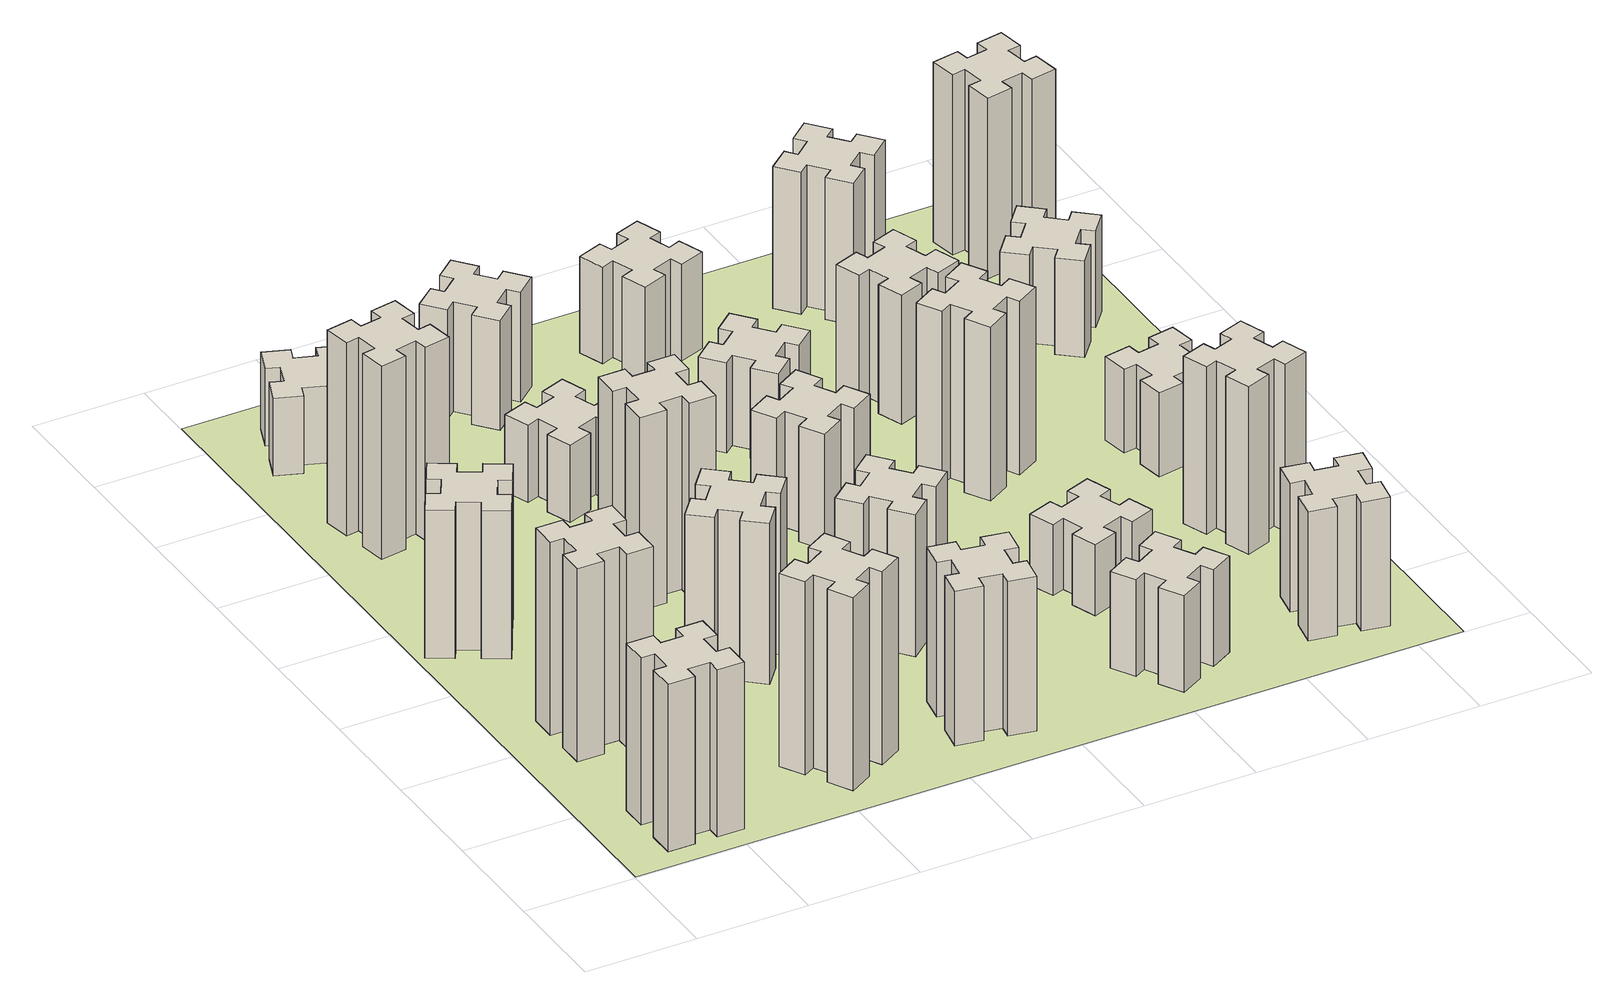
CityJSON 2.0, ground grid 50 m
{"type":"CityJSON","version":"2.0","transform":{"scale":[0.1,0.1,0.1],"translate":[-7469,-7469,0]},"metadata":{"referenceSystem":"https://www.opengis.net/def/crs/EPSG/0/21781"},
"CityObjects":{
"building1":{"type":"Building","attributes":{"class":"1000","function":"1000","usage":"1000","yearOfConstruction":2016,"roofType":"1000","measuredHeight":78,"storeysAboveGround":30,"storeysBelowGround":0},"geometry":[{"type":"Solid","lod":"1","boundaries":[[[[0,1,2,3,4,5,6,7,8,9,10,11,12,13,14,15,16,17,18,19]],[[17,16,20,21]],[[16,15,22,20]],[[15,14,23,22]],[[14,13,24,23]],[[13,12,25,24]],[[12,11,26,25]],[[11,10,27,26]],[[10,9,28,27]],[[9,8,29,28]],[[8,7,30,29]],[[7,6,31,30]],[[6,5,32,31]],[[5,4,33,32]],[[4,3,34,33]],[[3,2,35,34]],[[2,1,36,35]],[[1,0,37,36]],[[0,19,38,37]],[[19,18,39,38]],[[18,17,21,39]],[[24,25,26,27,28,29,30,31,32,33,34,35,36,37,38,39,21,20,22,23]]]]}]},
"building2":{"type":"Building","attributes":{"class":"1000","function":"1000","usage":"1000","yearOfConstruction":2016,"roofType":"1000","measuredHeight":90,"storeysAboveGround":30,"storeysBelowGround":0},"geometry":[{"type":"Solid","lod":"1","boundaries":[[[[40,41,42,43,44,45,46,47,48,49,50,51,52,53,54,55,56,57,58,59]],[[57,56,60,61]],[[56,55,62,60]],[[55,54,63,62]],[[54,53,64,63]],[[53,52,65,64]],[[52,51,66,65]],[[51,50,67,66]],[[50,49,68,67]],[[49,48,69,68]],[[48,47,70,69]],[[47,46,71,70]],[[46,45,72,71]],[[45,44,73,72]],[[44,43,74,73]],[[43,42,75,74]],[[42,41,76,75]],[[41,40,77,76]],[[40,59,78,77]],[[59,58,79,78]],[[58,57,61,79]],[[64,65,66,67,68,69,70,71,72,73,74,75,76,77,78,79,61,60,62,63]]]]}]},
"building3":{"type":"Building","attributes":{"class":"1000","function":"1000","usage":"1000","yearOfConstruction":2016,"roofType":"1000","measuredHeight":69,"storeysAboveGround":30,"storeysBelowGround":0},"geometry":[{"type":"Solid","lod":"1","boundaries":[[[[80,81,82,83,84,85,86,87,88,89,90,91,92,93,94,95,96,97,98,99]],[[97,96,100,101]],[[96,95,102,100]],[[95,94,103,102]],[[94,93,104,103]],[[93,92,105,104]],[[92,91,106,105]],[[91,90,107,106]],[[90,89,108,107]],[[89,88,109,108]],[[88,87,110,109]],[[87,86,111,110]],[[86,85,112,111]],[[85,84,113,112]],[[84,83,114,113]],[[83,82,115,114]],[[82,81,116,115]],[[81,80,117,116]],[[80,99,118,117]],[[99,98,119,118]],[[98,97,101,119]],[[104,105,106,107,108,109,110,111,112,113,114,115,116,117,118,119,101,100,102,103]]]]}]},
"building4":{"type":"Building","attributes":{"class":"1000","function":"1000","usage":"1000","yearOfConstruction":2016,"roofType":"1000","measuredHeight":90,"storeysAboveGround":30,"storeysBelowGround":0},"geometry":[{"type":"Solid","lod":"1","boundaries":[[[[120,121,122,123,124,125,126,127,128,129,130,131,132,133,134,135,136,137,138,139]],[[137,136,140,141]],[[136,135,142,140]],[[135,134,143,142]],[[134,133,144,143]],[[133,132,145,144]],[[132,131,146,145]],[[131,130,147,146]],[[130,129,148,147]],[[129,128,149,148]],[[128,127,150,149]],[[127,126,151,150]],[[126,125,152,151]],[[125,124,153,152]],[[124,123,154,153]],[[123,122,155,154]],[[122,121,156,155]],[[121,120,157,156]],[[120,139,158,157]],[[139,138,159,158]],[[138,137,141,159]],[[144,145,146,147,148,149,150,151,152,153,154,155,156,157,158,159,141,140,142,143]]]]}]},
"building5":{"type":"Building","attributes":{"class":"1000","function":"1000","usage":"1000","yearOfConstruction":2016,"roofType":"1000","measuredHeight":90,"storeysAboveGround":30,"storeysBelowGround":0},"geometry":[{"type":"Solid","lod":"1","boundaries":[[[[160,161,162,163,164,165,166,167,168,169,170,171,172,173,174,175,176,177,178,179]],[[177,176,180,181]],[[176,175,182,180]],[[175,174,183,182]],[[174,173,184,183]],[[173,172,185,184]],[[172,171,186,185]],[[171,170,187,186]],[[170,169,188,187]],[[169,168,189,188]],[[168,167,190,189]],[[167,166,191,190]],[[166,165,192,191]],[[165,164,193,192]],[[164,163,194,193]],[[163,162,195,194]],[[162,161,196,195]],[[161,160,197,196]],[[160,179,198,197]],[[179,178,199,198]],[[178,177,181,199]],[[184,185,186,187,188,189,190,191,192,193,194,195,196,197,198,199,181,180,182,183]]]]}]},
"building6":{"type":"Building","attributes":{"class":"1000","function":"1000","usage":"1000","yearOfConstruction":2016,"roofType":"1000","measuredHeight":36,"storeysAboveGround":30,"storeysBelowGround":0},"geometry":[{"type":"Solid","lod":"1","boundaries":[[[[200,201,202,203,204,205,206,207,208,209,210,211,212,213,214,215,216,217,218,219]],[[217,216,220,221]],[[216,215,222,220]],[[215,214,223,222]],[[214,213,224,223]],[[213,212,225,224]],[[212,211,226,225]],[[211,210,227,226]],[[210,209,228,227]],[[209,208,229,228]],[[208,207,230,229]],[[207,206,231,230]],[[206,205,232,231]],[[205,204,233,232]],[[204,203,234,233]],[[203,202,235,234]],[[202,201,236,235]],[[201,200,237,236]],[[200,219,238,237]],[[219,218,239,238]],[[218,217,221,239]],[[224,225,226,227,228,229,230,231,232,233,234,235,236,237,238,239,221,220,222,223]]]]}]},
"building7":{"type":"Building","attributes":{"class":"1000","function":"1000","usage":"1000","yearOfConstruction":2016,"roofType":"1000","measuredHeight":75,"storeysAboveGround":30,"storeysBelowGround":0},"geometry":[{"type":"Solid","lod":"1","boundaries":[[[[240,241,242,243,244,245,246,247,248,249,250,251,252,253,254,255,256,257,258,259]],[[257,256,260,261]],[[256,255,262,260]],[[255,254,263,262]],[[254,253,264,263]],[[253,252,265,264]],[[252,251,266,265]],[[251,250,267,266]],[[250,249,268,267]],[[249,248,269,268]],[[248,247,270,269]],[[247,246,271,270]],[[246,245,272,271]],[[245,244,273,272]],[[244,243,274,273]],[[243,242,275,274]],[[242,241,276,275]],[[241,240,277,276]],[[240,259,278,277]],[[259,258,279,278]],[[258,257,261,279]],[[264,265,266,267,268,269,270,271,272,273,274,275,276,277,278,279,261,260,262,263]]]]}]},
"building8":{"type":"Building","attributes":{"class":"1000","function":"1000","usage":"1000","yearOfConstruction":2016,"roofType":"1000","measuredHeight":90,"storeysAboveGround":30,"storeysBelowGround":0},"geometry":[{"type":"Solid","lod":"1","boundaries":[[[[280,281,282,283,284,285,286,287,288,289,290,291,292,293,294,295,296,297,298,299]],[[297,296,300,301]],[[296,295,302,300]],[[295,294,303,302]],[[294,293,304,303]],[[293,292,305,304]],[[292,291,306,305]],[[291,290,307,306]],[[290,289,308,307]],[[289,288,309,308]],[[288,287,310,309]],[[287,286,311,310]],[[286,285,312,311]],[[285,284,313,312]],[[284,283,314,313]],[[283,282,315,314]],[[282,281,316,315]],[[281,280,317,316]],[[280,299,318,317]],[[299,298,319,318]],[[298,297,301,319]],[[304,305,306,307,308,309,310,311,312,313,314,315,316,317,318,319,301,300,302,303]]]]}]},
"building9":{"type":"Building","attributes":{"class":"1000","function":"1000","usage":"1000","yearOfConstruction":2016,"roofType":"1000","measuredHeight":72,"storeysAboveGround":30,"storeysBelowGround":0},"geometry":[{"type":"Solid","lod":"1","boundaries":[[[[320,321,322,323,324,325,326,327,328,329,330,331,332,333,334,335,336,337,338,339]],[[337,336,340,341]],[[336,335,342,340]],[[335,334,343,342]],[[334,333,344,343]],[[333,332,345,344]],[[332,331,346,345]],[[331,330,347,346]],[[330,329,348,347]],[[329,328,349,348]],[[328,327,350,349]],[[327,326,351,350]],[[326,325,352,351]],[[325,324,353,352]],[[324,323,354,353]],[[323,322,355,354]],[[322,321,356,355]],[[321,320,357,356]],[[320,339,358,357]],[[339,338,359,358]],[[338,337,341,359]],[[344,345,346,347,348,349,350,351,352,353,354,355,356,357,358,359,341,340,342,343]]]]}]},
"building10":{"type":"Building","attributes":{"class":"1000","function":"1000","usage":"1000","yearOfConstruction":2016,"roofType":"1000","measuredHeight":36,"storeysAboveGround":30,"storeysBelowGround":0},"geometry":[{"type":"Solid","lod":"1","boundaries":[[[[360,361,362,363,364,365,366,367,368,369,370,371,372,373,374,375,376,377,378,379]],[[377,376,380,381]],[[376,375,382,380]],[[375,374,383,382]],[[374,373,384,383]],[[373,372,385,384]],[[372,371,386,385]],[[371,370,387,386]],[[370,369,388,387]],[[369,368,389,388]],[[368,367,390,389]],[[367,366,391,390]],[[366,365,392,391]],[[365,364,393,392]],[[364,363,394,393]],[[363,362,395,394]],[[362,361,396,395]],[[361,360,397,396]],[[360,379,398,397]],[[379,378,399,398]],[[378,377,381,399]],[[384,385,386,387,388,389,390,391,392,393,394,395,396,397,398,399,381,380,382,383]]]]}]},
"building11":{"type":"Building","attributes":{"class":"1000","function":"1000","usage":"1000","yearOfConstruction":2016,"roofType":"1000","measuredHeight":66,"storeysAboveGround":30,"storeysBelowGround":0},"geometry":[{"type":"Solid","lod":"1","boundaries":[[[[400,401,402,403,404,405,406,407,408,409,410,411,412,413,414,415,416,417,418,419]],[[417,416,420,421]],[[416,415,422,420]],[[415,414,423,422]],[[414,413,424,423]],[[413,412,425,424]],[[412,411,426,425]],[[411,410,427,426]],[[410,409,428,427]],[[409,408,429,428]],[[408,407,430,429]],[[407,406,431,430]],[[406,405,432,431]],[[405,404,433,432]],[[404,403,434,433]],[[403,402,435,434]],[[402,401,436,435]],[[401,400,437,436]],[[400,419,438,437]],[[419,418,439,438]],[[418,417,421,439]],[[424,425,426,427,428,429,430,431,432,433,434,435,436,437,438,439,421,420,422,423]]]]}]},
"building12":{"type":"Building","attributes":{"class":"1000","function":"1000","usage":"1000","yearOfConstruction":2016,"roofType":"1000","measuredHeight":51,"storeysAboveGround":30,"storeysBelowGround":0},"geometry":[{"type":"Solid","lod":"1","boundaries":[[[[440,441,442,443,444,445,446,447,448,449,450,451,452,453,454,455,456,457,458,459]],[[457,456,460,461]],[[456,455,462,460]],[[455,454,463,462]],[[454,453,464,463]],[[453,452,465,464]],[[452,451,466,465]],[[451,450,467,466]],[[450,449,468,467]],[[449,448,469,468]],[[448,447,470,469]],[[447,446,471,470]],[[446,445,472,471]],[[445,444,473,472]],[[444,443,474,473]],[[443,442,475,474]],[[442,441,476,475]],[[441,440,477,476]],[[440,459,478,477]],[[459,458,479,478]],[[458,457,461,479]],[[464,465,466,467,468,469,470,471,472,473,474,475,476,477,478,479,461,460,462,463]]]]}]},
"building13":{"type":"Building","attributes":{"class":"1000","function":"1000","usage":"1000","yearOfConstruction":2016,"roofType":"1000","measuredHeight":54,"storeysAboveGround":30,"storeysBelowGround":0},"geometry":[{"type":"Solid","lod":"1","boundaries":[[[[480,481,482,483,484,485,486,487,488,489,490,491,492,493,494,495,496,497,498,499]],[[497,496,500,501]],[[496,495,502,500]],[[495,494,503,502]],[[494,493,504,503]],[[493,492,505,504]],[[492,491,506,505]],[[491,490,507,506]],[[490,489,508,507]],[[489,488,509,508]],[[488,487,510,509]],[[487,486,511,510]],[[486,485,512,511]],[[485,484,513,512]],[[484,483,514,513]],[[483,482,515,514]],[[482,481,516,515]],[[481,480,517,516]],[[480,499,518,517]],[[499,498,519,518]],[[498,497,501,519]],[[504,505,506,507,508,509,510,511,512,513,514,515,516,517,518,519,501,500,502,503]]]]}]},
"building14":{"type":"Building","attributes":{"class":"1000","function":"1000","usage":"1000","yearOfConstruction":2016,"roofType":"1000","measuredHeight":45,"storeysAboveGround":30,"storeysBelowGround":0},"geometry":[{"type":"Solid","lod":"1","boundaries":[[[[520,521,522,523,524,525,526,527,528,529,530,531,532,533,534,535,536,537,538,539]],[[537,536,540,541]],[[536,535,542,540]],[[535,534,543,542]],[[534,533,544,543]],[[533,532,545,544]],[[532,531,546,545]],[[531,530,547,546]],[[530,529,548,547]],[[529,528,549,548]],[[528,527,550,549]],[[527,526,551,550]],[[526,525,552,551]],[[525,524,553,552]],[[524,523,554,553]],[[523,522,555,554]],[[522,521,556,555]],[[521,520,557,556]],[[520,539,558,557]],[[539,538,559,558]],[[538,537,541,559]],[[544,545,546,547,548,549,550,551,552,553,554,555,556,557,558,559,541,540,542,543]]]]}]},
"building15":{"type":"Building","attributes":{"class":"1000","function":"1000","usage":"1000","yearOfConstruction":2016,"roofType":"1000","measuredHeight":42,"storeysAboveGround":30,"storeysBelowGround":0},"geometry":[{"type":"Solid","lod":"1","boundaries":[[[[560,561,562,563,564,565,566,567,568,569,570,571,572,573,574,575,576,577,578,579]],[[577,576,580,581]],[[576,575,582,580]],[[575,574,583,582]],[[574,573,584,583]],[[573,572,585,584]],[[572,571,586,585]],[[571,570,587,586]],[[570,569,588,587]],[[569,568,589,588]],[[568,567,590,589]],[[567,566,591,590]],[[566,565,592,591]],[[565,564,593,592]],[[564,563,594,593]],[[563,562,595,594]],[[562,561,596,595]],[[561,560,597,596]],[[560,579,598,597]],[[579,578,599,598]],[[578,577,581,599]],[[584,585,586,587,588,589,590,591,592,593,594,595,596,597,598,599,581,580,582,583]]]]}]},
"building16":{"type":"Building","attributes":{"class":"1000","function":"1000","usage":"1000","yearOfConstruction":2016,"roofType":"1000","measuredHeight":45,"storeysAboveGround":30,"storeysBelowGround":0},"geometry":[{"type":"Solid","lod":"1","boundaries":[[[[600,601,602,603,604,605,606,607,608,609,610,611,612,613,614,615,616,617,618,619]],[[617,616,620,621]],[[616,615,622,620]],[[615,614,623,622]],[[614,613,624,623]],[[613,612,625,624]],[[612,611,626,625]],[[611,610,627,626]],[[610,609,628,627]],[[609,608,629,628]],[[608,607,630,629]],[[607,606,631,630]],[[606,605,632,631]],[[605,604,633,632]],[[604,603,634,633]],[[603,602,635,634]],[[602,601,636,635]],[[601,600,637,636]],[[600,619,638,637]],[[619,618,639,638]],[[618,617,621,639]],[[624,625,626,627,628,629,630,631,632,633,634,635,636,637,638,639,621,620,622,623]]]]}]},
"building17":{"type":"Building","attributes":{"class":"1000","function":"1000","usage":"1000","yearOfConstruction":2016,"roofType":"1000","measuredHeight":33,"storeysAboveGround":30,"storeysBelowGround":0},"geometry":[{"type":"Solid","lod":"1","boundaries":[[[[640,641,642,643,644,645,646,647,648,649,650,651,652,653,654,655,656,657,658,659]],[[657,656,660,661]],[[656,655,662,660]],[[655,654,663,662]],[[654,653,664,663]],[[653,652,665,664]],[[652,651,666,665]],[[651,650,667,666]],[[650,649,668,667]],[[649,648,669,668]],[[648,647,670,669]],[[647,646,671,670]],[[646,645,672,671]],[[645,644,673,672]],[[644,643,674,673]],[[643,642,675,674]],[[642,641,676,675]],[[641,640,677,676]],[[640,659,678,677]],[[659,658,679,678]],[[658,657,661,679]],[[664,665,666,667,668,669,670,671,672,673,674,675,676,677,678,679,661,660,662,663]]]]}]},
"building18":{"type":"Building","attributes":{"class":"1000","function":"1000","usage":"1000","yearOfConstruction":2016,"roofType":"1000","measuredHeight":81,"storeysAboveGround":30,"storeysBelowGround":0},"geometry":[{"type":"Solid","lod":"1","boundaries":[[[[680,681,682,683,684,685,686,687,688,689,690,691,692,693,694,695,696,697,698,699]],[[697,696,700,701]],[[696,695,702,700]],[[695,694,703,702]],[[694,693,704,703]],[[693,692,705,704]],[[692,691,706,705]],[[691,690,707,706]],[[690,689,708,707]],[[689,688,709,708]],[[688,687,710,709]],[[687,686,711,710]],[[686,685,712,711]],[[685,684,713,712]],[[684,683,714,713]],[[683,682,715,714]],[[682,681,716,715]],[[681,680,717,716]],[[680,699,718,717]],[[699,698,719,718]],[[698,697,701,719]],[[704,705,706,707,708,709,710,711,712,713,714,715,716,717,718,719,701,700,702,703]]]]}]},
"building19":{"type":"Building","attributes":{"class":"1000","function":"1000","usage":"1000","yearOfConstruction":2016,"roofType":"1000","measuredHeight":60,"storeysAboveGround":30,"storeysBelowGround":0},"geometry":[{"type":"Solid","lod":"1","boundaries":[[[[720,721,722,723,724,725,726,727,728,729,730,731,732,733,734,735,736,737,738,739]],[[737,736,740,741]],[[736,735,742,740]],[[735,734,743,742]],[[734,733,744,743]],[[733,732,745,744]],[[732,731,746,745]],[[731,730,747,746]],[[730,729,748,747]],[[729,728,749,748]],[[728,727,750,749]],[[727,726,751,750]],[[726,725,752,751]],[[725,724,753,752]],[[724,723,754,753]],[[723,722,755,754]],[[722,721,756,755]],[[721,720,757,756]],[[720,739,758,757]],[[739,738,759,758]],[[738,737,741,759]],[[744,745,746,747,748,749,750,751,752,753,754,755,756,757,758,759,741,740,742,743]]]]}]},
"building20":{"type":"Building","attributes":{"class":"1000","function":"1000","usage":"1000","yearOfConstruction":2016,"roofType":"1000","measuredHeight":60,"storeysAboveGround":30,"storeysBelowGround":0},"geometry":[{"type":"Solid","lod":"1","boundaries":[[[[760,761,762,763,764,765,766,767,768,769,770,771,772,773,774,775,776,777,778,779]],[[777,776,780,781]],[[776,775,782,780]],[[775,774,783,782]],[[774,773,784,783]],[[773,772,785,784]],[[772,771,786,785]],[[771,770,787,786]],[[770,769,788,787]],[[769,768,789,788]],[[768,767,790,789]],[[767,766,791,790]],[[766,765,792,791]],[[765,764,793,792]],[[764,763,794,793]],[[763,762,795,794]],[[762,761,796,795]],[[761,760,797,796]],[[760,779,798,797]],[[779,778,799,798]],[[778,777,781,799]],[[784,785,786,787,788,789,790,791,792,793,794,795,796,797,798,799,781,780,782,783]]]]}]},
"building21":{"type":"Building","attributes":{"class":"1000","function":"1000","usage":"1000","yearOfConstruction":2016,"roofType":"1000","measuredHeight":78,"storeysAboveGround":30,"storeysBelowGround":0},"geometry":[{"type":"Solid","lod":"1","boundaries":[[[[800,801,802,803,804,805,806,807,808,809,810,811,812,813,814,815,816,817,818,819]],[[817,816,820,821]],[[816,815,822,820]],[[815,814,823,822]],[[814,813,824,823]],[[813,812,825,824]],[[812,811,826,825]],[[811,810,827,826]],[[810,809,828,827]],[[809,808,829,828]],[[808,807,830,829]],[[807,806,831,830]],[[806,805,832,831]],[[805,804,833,832]],[[804,803,834,833]],[[803,802,835,834]],[[802,801,836,835]],[[801,800,837,836]],[[800,819,838,837]],[[819,818,839,838]],[[818,817,821,839]],[[824,825,826,827,828,829,830,831,832,833,834,835,836,837,838,839,821,820,822,823]]]]}]},
"building22":{"type":"Building","attributes":{"class":"1000","function":"1000","usage":"1000","yearOfConstruction":2016,"roofType":"1000","measuredHeight":66,"storeysAboveGround":30,"storeysBelowGround":0},"geometry":[{"type":"Solid","lod":"1","boundaries":[[[[840,841,842,843,844,845,846,847,848,849,850,851,852,853,854,855,856,857,858,859]],[[857,856,860,861]],[[856,855,862,860]],[[855,854,863,862]],[[854,853,864,863]],[[853,852,865,864]],[[852,851,866,865]],[[851,850,867,866]],[[850,849,868,867]],[[849,848,869,868]],[[848,847,870,869]],[[847,846,871,870]],[[846,845,872,871]],[[845,844,873,872]],[[844,843,874,873]],[[843,842,875,874]],[[842,841,876,875]],[[841,840,877,876]],[[840,859,878,877]],[[859,858,879,878]],[[858,857,861,879]],[[864,865,866,867,868,869,870,871,872,873,874,875,876,877,878,879,861,860,862,863]]]]}]},
"building23":{"type":"Building","attributes":{"class":"1000","function":"1000","usage":"1000","yearOfConstruction":2016,"roofType":"1000","measuredHeight":39,"storeysAboveGround":30,"storeysBelowGround":0},"geometry":[{"type":"Solid","lod":"1","boundaries":[[[[880,881,882,883,884,885,886,887,888,889,890,891,892,893,894,895,896,897,898,899]],[[897,896,900,901]],[[896,895,902,900]],[[895,894,903,902]],[[894,893,904,903]],[[893,892,905,904]],[[892,891,906,905]],[[891,890,907,906]],[[890,889,908,907]],[[889,888,909,908]],[[888,887,910,909]],[[887,886,911,910]],[[886,885,912,911]],[[885,884,913,912]],[[884,883,914,913]],[[883,882,915,914]],[[882,881,916,915]],[[881,880,917,916]],[[880,899,918,917]],[[899,898,919,918]],[[898,897,901,919]],[[904,905,906,907,908,909,910,911,912,913,914,915,916,917,918,919,901,900,902,903]]]]}]},
"building24":{"type":"Building","attributes":{"class":"1000","function":"1000","usage":"1000","yearOfConstruction":2016,"roofType":"1000","measuredHeight":45,"storeysAboveGround":30,"storeysBelowGround":0},"geometry":[{"type":"Solid","lod":"1","boundaries":[[[[920,921,922,923,924,925,926,927,928,929,930,931,932,933,934,935,936,937,938,939]],[[937,936,940,941]],[[936,935,942,940]],[[935,934,943,942]],[[934,933,944,943]],[[933,932,945,944]],[[932,931,946,945]],[[931,930,947,946]],[[930,929,948,947]],[[929,928,949,948]],[[928,927,950,949]],[[927,926,951,950]],[[926,925,952,951]],[[925,924,953,952]],[[924,923,954,953]],[[923,922,955,954]],[[922,921,956,955]],[[921,920,957,956]],[[920,939,958,957]],[[939,938,959,958]],[[938,937,941,959]],[[944,945,946,947,948,949,950,951,952,953,954,955,956,957,958,959,941,940,942,943]]]]}]},
"building25":{"type":"Building","attributes":{"class":"1000","function":"1000","usage":"1000","yearOfConstruction":2016,"roofType":"1000","measuredHeight":84,"storeysAboveGround":30,"storeysBelowGround":0},"geometry":[{"type":"Solid","lod":"1","boundaries":[[[[960,961,962,963,964,965,966,967,968,969,970,971,972,973,974,975,976,977,978,979]],[[977,976,980,981]],[[976,975,982,980]],[[975,974,983,982]],[[974,973,984,983]],[[973,972,985,984]],[[972,971,986,985]],[[971,970,987,986]],[[970,969,988,987]],[[969,968,989,988]],[[968,967,990,989]],[[967,966,991,990]],[[966,965,992,991]],[[965,964,993,992]],[[964,963,994,993]],[[963,962,995,994]],[[962,961,996,995]],[[961,960,997,996]],[[960,979,998,997]],[[979,978,999,998]],[[978,977,981,999]],[[984,985,986,987,988,989,990,991,992,993,994,995,996,997,998,999,981,980,982,983]]]]}]},
"landuse1":{"type":"LandUse","attributes":{"name":"plot1","function":"1010"},"geometry":[{"type":"MultiSurface","lod":"1","boundaries":[[[1000,1001,1002,1003]]]}]}
},
"vertices":[
[265,325,0],[265,225,0],[205,225,0],[205,105,0],[325,105,0],[325,165,0],[425,165,0],[425,105,0],[545,105,0],[545,225,0],[485,225,0],[485,325,0],[545,325,0],[545,445,0],[425,445,0],[425,385,0],[325,385,0],[325,445,0],[205,445,0],[205,325,0],[325,385,780],[325,445,780],[425,385,780],[425,445,780],[545,445,780],[545,325,780],[485,325,780],[485,225,780],[545,225,780],[545,105,780],[425,105,780],[425,165,780],[325,165,780],[325,105,780],[205,105,780],[205,225,780],[265,225,780],[265,325,780],[205,325,780],[205,445,780],
[265,1065,0],[265,965,0],[205,965,0],[205,845,0],[325,845,0],[325,905,0],[425,905,0],[425,845,0],[545,845,0],[545,965,0],[485,965,0],[485,1065,0],[545,1065,0],[545,1185,0],[425,1185,0],[425,1125,0],[325,1125,0],[325,1185,0],[205,1185,0],[205,1065,0],[325,1125,900],[325,1185,900],[425,1125,900],[425,1185,900],[545,1185,900],[545,1065,900],[485,1065,900],[485,965,900],[545,965,900],[545,845,900],[425,845,900],[425,905,900],[325,905,900],[325,845,900],[205,845,900],[205,965,900],[265,965,900],[265,1065,900],[205,1065,900],[205,1185,900],
[374,1926,0],[287,1976,0],[317,2028,0],[213,2088,0],[153,1984,0],[205,1954,0],[155,1867,0],[103,1897,0],[43,1793,0],[147,1733,0],[177,1785,0],[264,1735,0],[234,1683,0],[338,1623,0],[398,1727,0],[346,1757,0],[396,1844,0],[448,1814,0],[508,1918,0],[404,1978,0],[396,1844,690],[448,1814,690],[346,1757,690],[398,1727,690],[338,1623,690],[234,1683,690],[264,1735,690],[177,1785,690],[147,1733,690],[43,1793,690],[103,1897,690],[155,1867,690],[205,1954,690],[153,1984,690],[213,2088,690],[317,2028,690],[287,1976,690],[374,1926,690],[404,1978,690],[508,1918,690],
[405,2812,0],[307,2795,0],[297,2854,0],[178,2833,0],[199,2715,0],[258,2725,0],[276,2627,0],[217,2617,0],[237,2498,0],[356,2519,0],[345,2578,0],[444,2596,0],[454,2537,0],[572,2557,0],[551,2676,0],[492,2665,0],[475,2764,0],[534,2774,0],[513,2892,0],[395,2871,0],[475,2764,900],[534,2774,900],[492,2665,900],[551,2676,900],[572,2557,900],[454,2537,900],[444,2596,900],[345,2578,900],[356,2519,900],[237,2498,900],[217,2617,900],[276,2627,900],[258,2725,900],[199,2715,900],[178,2833,900],[297,2854,900],[307,2795,900],[405,2812,900],[395,2871,900],[513,2892,900],
[1127,255,0],[1214,305,0],[1244,253,0],[1348,313,0],[1288,417,0],[1236,387,0],[1186,474,0],[1238,504,0],[1178,608,0],[1074,548,0],[1104,496,0],[1017,446,0],[987,498,0],[883,438,0],[943,334,0],[995,364,0],[1045,277,0],[993,247,0],[1053,143,0],[1157,203,0],[1045,277,900],[993,247,900],[995,364,900],[943,334,900],[883,438,900],[987,498,900],[1017,446,900],[1104,496,900],[1074,548,900],[1178,608,900],[1238,504,900],[1186,474,900],[1236,387,900],[1288,417,900],[1348,313,900],[1244,253,900],[1214,305,900],[1127,255,900],[1157,203,900],[1053,143,900],
[462,3251,0],[496,3345,0],[552,3324,0],[593,3437,0],[480,3478,0],[460,3422,0],[366,3456,0],[387,3512,0],[274,3553,0],[233,3440,0],[289,3420,0],[255,3326,0],[199,3347,0],[157,3234,0],[270,3193,0],[291,3249,0],[385,3215,0],[364,3159,0],[477,3117,0],[518,3230,0],[385,3215,360],[364,3159,360],[291,3249,360],[270,3193,360],[157,3234,360],[199,3347,360],[255,3326,360],[289,3420,360],[233,3440,360],[274,3553,360],[387,3512,360],[366,3456,360],[460,3422,360],[480,3478,360],[593,3437,360],[552,3324,360],[496,3345,360],[462,3251,360],[518,3230,360],[477,3117,360],
[1224,1267,0],[1148,1332,0],[1186,1378,0],[1094,1455,0],[1017,1363,0],[1063,1324,0],[999,1248,0],[953,1286,0],[876,1194,0],[968,1117,0],[1006,1163,0],[1083,1099,0],[1044,1053,0],[1136,976,0],[1213,1068,0],[1167,1106,0],[1232,1183,0],[1278,1144,0],[1355,1236,0],[1263,1313,0],[1232,1183,750],[1278,1144,750],[1167,1106,750],[1213,1068,750],[1136,976,750],[1044,1053,750],[1083,1099,750],[1006,1163,750],[968,1117,750],[876,1194,750],[953,1286,750],[999,1248,750],[1063,1324,750],[1017,1363,750],[1094,1455,750],[1186,1378,750],[1148,1332,750],[1224,1267,750],[1263,1313,750],[1355,1236,750],
[1165,1965,0],[1065,1965,0],[1065,2025,0],[945,2025,0],[945,1905,0],[1005,1905,0],[1005,1805,0],[945,1805,0],[945,1685,0],[1065,1685,0],[1065,1745,0],[1165,1745,0],[1165,1685,0],[1285,1685,0],[1285,1805,0],[1225,1805,0],[1225,1905,0],[1285,1905,0],[1285,2025,0],[1165,2025,0],[1225,1905,900],[1285,1905,900],[1225,1805,900],[1285,1805,900],[1285,1685,900],[1165,1685,900],[1165,1745,900],[1065,1745,900],[1065,1685,900],[945,1685,900],[945,1805,900],[1005,1805,900],[1005,1905,900],[945,1905,900],[945,2025,900],[1065,2025,900],[1065,1965,900],[1165,1965,900],[1165,2025,900],[1285,2025,900],
[1855,307,0],[1872,405,0],[1931,395,0],[1952,513,0],[1834,534,0],[1824,475,0],[1725,492,0],[1736,551,0],[1617,572,0],[1597,454,0],[1656,444,0],[1638,345,0],[1579,356,0],[1558,237,0],[1677,217,0],[1687,276,0],[1785,258,0],[1775,199,0],[1893,178,0],[1914,297,0],[1785,258,720],[1775,199,720],[1687,276,720],[1677,217,720],[1558,237,720],[1579,356,720],[1638,345,720],[1656,444,720],[1597,454,720],[1617,572,720],[1736,551,720],[1725,492,720],[1824,475,720],[1834,534,720],[1952,513,720],[1931,395,720],[1872,405,720],[1855,307,720],[1914,297,720],[1893,178,720],
[1125,2716,0],[1031,2682,0],[1010,2738,0],[897,2697,0],[939,2584,0],[995,2605,0],[1029,2511,0],[973,2490,0],[1014,2377,0],[1127,2419,0],[1106,2475,0],[1200,2509,0],[1220,2453,0],[1333,2494,0],[1292,2607,0],[1236,2586,0],[1202,2680,0],[1258,2700,0],[1217,2813,0],[1104,2772,0],[1202,2680,360],[1258,2700,360],[1236,2586,360],[1292,2607,360],[1333,2494,360],[1220,2453,360],[1200,2509,360],[1106,2475,360],[1127,2419,360],[1014,2377,360],[973,2490,360],[1029,2511,360],[995,2605,360],[939,2584,360],[897,2697,360],[1010,2738,360],[1031,2682,360],[1125,2716,360],[1104,2772,360],[1217,2813,360],
[1788,999,0],[1864,1063,0],[1903,1017,0],[1995,1094,0],[1918,1186,0],[1872,1148,0],[1807,1224,0],[1853,1263,0],[1776,1355,0],[1684,1278,0],[1723,1232,0],[1646,1167,0],[1608,1213,0],[1516,1136,0],[1593,1044,0],[1639,1083,0],[1703,1006,0],[1657,968,0],[1734,876,0],[1826,953,0],[1703,1006,660],[1657,968,660],[1639,1083,660],[1593,1044,660],[1516,1136,660],[1608,1213,660],[1646,1167,660],[1723,1232,660],[1684,1278,660],[1776,1355,660],[1853,1263,660],[1807,1224,660],[1872,1148,660],[1918,1186,660],[1995,1094,660],[1903,1017,660],[1864,1063,660],[1788,999,660],[1826,953,660],[1734,876,660],
[999,3303,0],[1063,3226,0],[1017,3188,0],[1094,3096,0],[1186,3173,0],[1148,3219,0],[1224,3283,0],[1263,3237,0],[1355,3314,0],[1278,3406,0],[1232,3368,0],[1167,3444,0],[1213,3483,0],[1136,3575,0],[1044,3498,0],[1083,3452,0],[1006,3387,0],[968,3433,0],[876,3356,0],[953,3264,0],[1006,3387,510],[968,3433,510],[1083,3452,510],[1044,3498,510],[1136,3575,510],[1213,3483,510],[1167,3444,510],[1232,3368,510],[1278,3406,510],[1355,3314,510],[1263,3237,510],[1224,3283,510],[1148,3219,510],[1186,3173,510],[1094,3096,510],[1017,3188,510],[1063,3226,510],[999,3303,510],[953,3264,510],[876,3356,510],
[1844,2076,0],[1757,2026,0],[1727,2078,0],[1623,2018,0],[1683,1914,0],[1735,1944,0],[1785,1857,0],[1733,1827,0],[1793,1723,0],[1897,1783,0],[1867,1835,0],[1954,1885,0],[1984,1833,0],[2088,1893,0],[2028,1997,0],[1976,1967,0],[1926,2054,0],[1978,2084,0],[1918,2188,0],[1814,2128,0],[1926,2054,540],[1978,2084,540],[1976,1967,540],[2028,1997,540],[2088,1893,540],[1984,1833,540],[1954,1885,540],[1867,1835,540],[1897,1783,540],[1793,1723,540],[1733,1827,540],[1785,1857,540],[1735,1944,540],[1683,1914,540],[1623,2018,540],[1727,2078,540],[1757,2026,540],[1844,2076,540],[1814,2128,540],[1918,2188,540],
[2475,364,0],[2525,277,0],[2473,247,0],[2533,143,0],[2637,203,0],[2607,255,0],[2694,305,0],[2724,253,0],[2828,313,0],[2768,417,0],[2716,387,0],[2666,474,0],[2718,504,0],[2658,608,0],[2554,548,0],[2584,496,0],[2497,446,0],[2467,498,0],[2363,438,0],[2423,334,0],[2497,446,450],[2467,498,450],[2584,496,450],[2554,548,450],[2658,608,450],[2718,504,450],[2666,474,450],[2716,387,450],[2768,417,450],[2828,313,450],[2724,253,450],[2694,305,450],[2607,255,450],[2637,203,450],[2533,143,450],[2473,247,450],[2525,277,450],[2475,364,450],[2423,334,450],[2363,438,450],
[1988,2479,0],[2064,2543,0],[2103,2497,0],[2195,2574,0],[2118,2666,0],[2072,2628,0],[2007,2704,0],[2053,2743,0],[1976,2835,0],[1884,2758,0],[1923,2712,0],[1846,2647,0],[1808,2693,0],[1716,2616,0],[1793,2524,0],[1839,2563,0],[1903,2486,0],[1857,2448,0],[1934,2356,0],[2026,2433,0],[1903,2486,420],[1857,2448,420],[1839,2563,420],[1793,2524,420],[1716,2616,420],[1808,2693,420],[1846,2647,420],[1923,2712,420],[1884,2758,420],[1976,2835,420],[2053,2743,420],[2007,2704,420],[2072,2628,420],[2118,2666,420],[2195,2574,420],[2103,2497,420],[2064,2543,420],[1988,2479,420],[2026,2433,420],[1934,2356,420],
[1865,3456,0],[1771,3422,0],[1750,3478,0],[1637,3437,0],[1679,3324,0],[1735,3345,0],[1769,3251,0],[1713,3230,0],[1754,3117,0],[1867,3159,0],[1846,3215,0],[1940,3249,0],[1960,3193,0],[2073,3234,0],[2032,3347,0],[1976,3326,0],[1942,3420,0],[1998,3440,0],[1957,3553,0],[1844,3512,0],[1942,3420,450],[1998,3440,450],[1976,3326,450],[2032,3347,450],[2073,3234,450],[1960,3193,450],[1940,3249,450],[1846,3215,450],[1867,3159,450],[1754,3117,450],[1713,3230,450],[1769,3251,450],[1735,3345,450],[1679,3324,450],[1637,3437,450],[1750,3478,450],[1771,3422,450],[1865,3456,450],[1844,3512,450],[1957,3553,450],
[2716,1006,0],[2682,1100,0],[2738,1120,0],[2697,1233,0],[2584,1192,0],[2605,1136,0],[2511,1102,0],[2490,1158,0],[2377,1117,0],[2419,1004,0],[2475,1025,0],[2509,931,0],[2453,910,0],[2494,797,0],[2607,839,0],[2586,895,0],[2680,929,0],[2700,873,0],[2813,914,0],[2772,1027,0],[2680,929,330],[2700,873,330],[2586,895,330],[2607,839,330],[2494,797,330],[2453,910,330],[2509,931,330],[2475,1025,330],[2419,1004,330],[2377,1117,330],[2490,1158,330],[2511,1102,330],[2605,1136,330],[2584,1192,330],[2697,1233,330],[2738,1120,330],[2682,1100,330],[2716,1006,330],[2772,1027,330],[2813,914,330],
[2716,1967,0],[2666,2054,0],[2718,2084,0],[2658,2188,0],[2554,2128,0],[2584,2076,0],[2497,2026,0],[2467,2078,0],[2363,2018,0],[2423,1914,0],[2475,1944,0],[2525,1857,0],[2473,1827,0],[2533,1723,0],[2637,1783,0],[2607,1835,0],[2694,1885,0],[2724,1833,0],[2828,1893,0],[2768,1997,0],[2694,1885,810],[2724,1833,810],[2607,1835,810],[2637,1783,810],[2533,1723,810],[2473,1827,810],[2525,1857,810],[2475,1944,810],[2423,1914,810],[2363,2018,810],[2467,2078,810],[2497,2026,810],[2584,2076,810],[2554,2128,810],[2658,2188,810],[2718,2084,810],[2666,2054,810],[2716,1967,810],[2768,1997,810],[2828,1893,810],
[2586,2475,0],[2680,2509,0],[2700,2453,0],[2813,2494,0],[2772,2607,0],[2716,2586,0],[2682,2680,0],[2738,2700,0],[2697,2813,0],[2584,2772,0],[2605,2716,0],[2511,2682,0],[2490,2738,0],[2377,2697,0],[2419,2584,0],[2475,2605,0],[2509,2511,0],[2453,2490,0],[2494,2377,0],[2607,2419,0],[2509,2511,600],[2453,2490,600],[2475,2605,600],[2419,2584,600],[2377,2697,600],[2490,2738,600],[2511,2682,600],[2605,2716,600],[2584,2772,600],[2697,2813,600],[2738,2700,600],[2682,2680,600],[2716,2586,600],[2772,2607,600],[2813,2494,600],[2700,2453,600],[2680,2509,600],[2586,2475,600],[2607,2419,600],[2494,2377,600],
[3435,307,0],[3452,405,0],[3511,395,0],[3532,513,0],[3414,534,0],[3404,475,0],[3305,492,0],[3316,551,0],[3197,572,0],[3177,454,0],[3236,444,0],[3218,345,0],[3159,356,0],[3138,237,0],[3257,217,0],[3267,276,0],[3365,258,0],[3355,199,0],[3473,178,0],[3494,297,0],[3365,258,600],[3355,199,600],[3267,276,600],[3257,217,600],[3138,237,600],[3159,356,600],[3218,345,600],[3236,444,600],[3177,454,600],[3197,572,600],[3316,551,600],[3305,492,600],[3404,475,600],[3414,534,600],[3532,513,600],[3511,395,600],[3452,405,600],[3435,307,600],[3494,297,600],[3473,178,600],
[3215,1125,0],[3249,1031,0],[3193,1010,0],[3234,897,0],[3347,939,0],[3326,995,0],[3420,1029,0],[3440,973,0],[3553,1014,0],[3512,1127,0],[3456,1106,0],[3422,1200,0],[3478,1220,0],[3437,1333,0],[3324,1292,0],[3345,1236,0],[3251,1202,0],[3230,1258,0],[3117,1217,0],[3159,1104,0],[3251,1202,780],[3230,1258,780],[3345,1236,780],[3324,1292,780],[3437,1333,780],[3478,1220,780],[3422,1200,780],[3456,1106,780],[3512,1127,780],[3553,1014,780],[3440,973,780],[3420,1029,780],[3326,995,780],[3347,939,780],[3234,897,780],[3193,1010,780],[3249,1031,780],[3215,1125,780],[3159,1104,780],[3117,1217,780],
[2812,3368,0],[2747,3444,0],[2793,3483,0],[2716,3575,0],[2624,3498,0],[2663,3452,0],[2586,3387,0],[2548,3433,0],[2456,3356,0],[2533,3264,0],[2579,3303,0],[2643,3226,0],[2597,3188,0],[2674,3096,0],[2766,3173,0],[2728,3219,0],[2804,3283,0],[2843,3237,0],[2935,3314,0],[2858,3406,0],[2804,3283,660],[2843,3237,660],[2728,3219,660],[2766,3173,660],[2674,3096,660],[2597,3188,660],[2643,3226,660],[2579,3303,660],[2533,3264,660],[2456,3356,660],[2548,3433,660],[2586,3387,660],[2663,3452,660],[2624,3498,660],[2716,3575,660],[2793,3483,660],[2747,3444,660],[2812,3368,660],[2858,3406,660],[2935,3314,660],
[3365,1872,0],[3267,1855,0],[3257,1914,0],[3138,1893,0],[3159,1775,0],[3218,1785,0],[3236,1687,0],[3177,1677,0],[3197,1558,0],[3316,1579,0],[3305,1638,0],[3404,1656,0],[3414,1597,0],[3532,1617,0],[3511,1736,0],[3452,1725,0],[3435,1824,0],[3494,1834,0],[3473,1952,0],[3355,1931,0],[3435,1824,390],[3494,1834,390],[3452,1725,390],[3511,1736,390],[3532,1617,390],[3414,1597,390],[3404,1656,390],[3305,1638,390],[3316,1579,390],[3197,1558,390],[3177,1677,390],[3236,1687,390],[3218,1785,390],[3159,1775,390],[3138,1893,390],[3257,1914,390],[3267,1855,390],[3365,1872,390],[3355,1931,390],[3473,1952,390],
[3444,2747,0],[3368,2812,0],[3406,2858,0],[3314,2935,0],[3237,2843,0],[3283,2804,0],[3219,2728,0],[3173,2766,0],[3096,2674,0],[3188,2597,0],[3226,2643,0],[3303,2579,0],[3264,2533,0],[3356,2456,0],[3433,2548,0],[3387,2586,0],[3452,2663,0],[3498,2624,0],[3575,2716,0],[3483,2793,0],[3452,2663,450],[3498,2624,450],[3387,2586,450],[3433,2548,450],[3356,2456,450],[3264,2533,450],[3303,2579,450],[3226,2643,450],[3188,2597,450],[3096,2674,450],[3173,2766,450],[3219,2728,450],[3283,2804,450],[3237,2843,450],[3314,2935,450],[3406,2858,450],[3368,2812,450],[3444,2747,450],[3483,2793,450],[3575,2716,450],
[3552,3305,0],[3535,3404,0],[3594,3414,0],[3573,3532,0],[3455,3511,0],[3465,3452,0],[3367,3435,0],[3357,3494,0],[3238,3473,0],[3259,3355,0],[3318,3365,0],[3336,3267,0],[3277,3257,0],[3297,3138,0],[3416,3159,0],[3405,3218,0],[3504,3236,0],[3514,3177,0],[3632,3197,0],[3611,3316,0],[3504,3236,840],[3514,3177,840],[3405,3218,840],[3416,3159,840],[3297,3138,840],[3277,3257,840],[3336,3267,840],[3318,3365,840],[3259,3355,840],[3238,3473,840],[3357,3494,840],[3367,3435,840],[3465,3452,840],[3455,3511,840],[3573,3532,840],[3594,3414,840],[3535,3404,840],[3552,3305,840],[3611,3316,840],[3632,3197,840],
[5,3705,0],[3705,3705,0],[3705,5,0],[5,5,0]
]}
